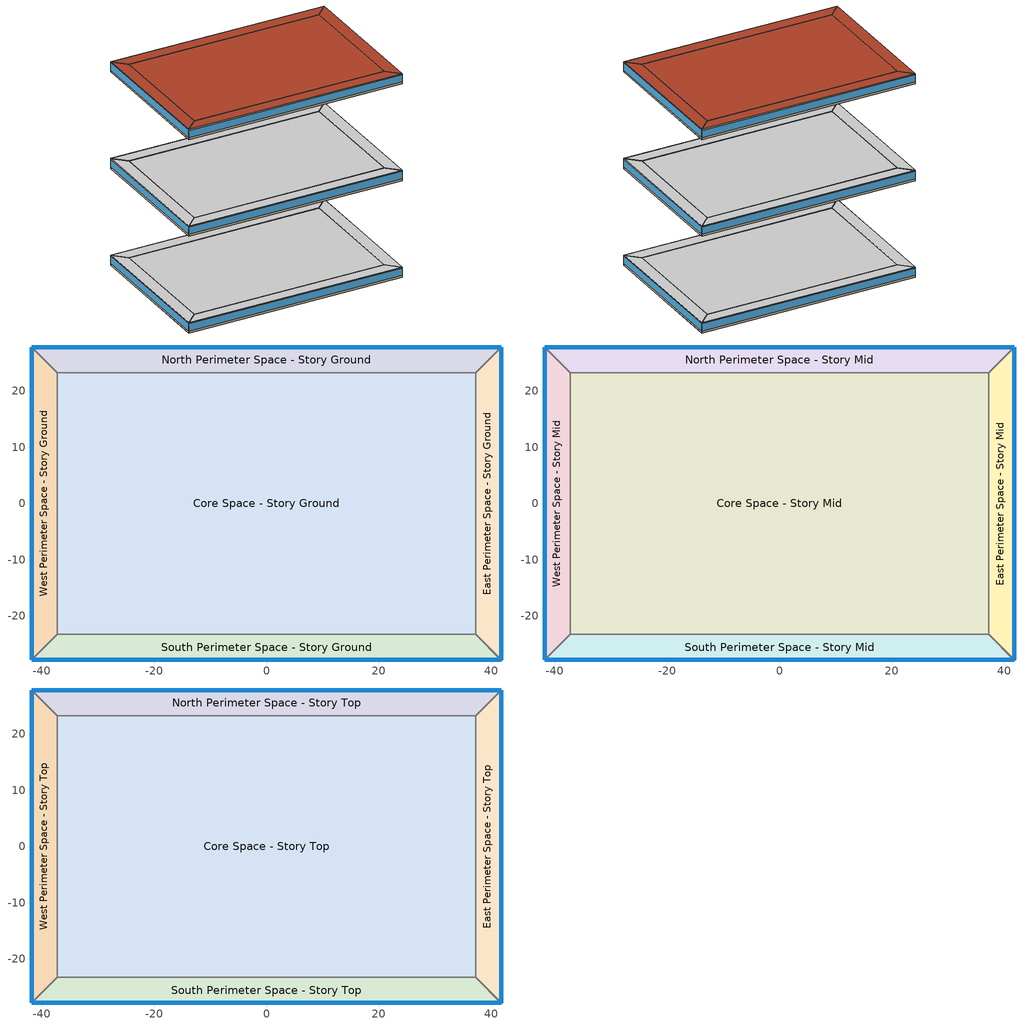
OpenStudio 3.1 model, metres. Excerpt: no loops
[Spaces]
West Perimeter Space - Story Ground
 floor ground: -41.74,-27.82 -41.74,27.82 -37.16,23.25 -37.16,-23.25 z0
 wall outside: -41.74,27.82 -41.74,-27.82 z0:3.96
 wall to North Perimeter Space - Story Ground: -37.16,23.25 -41.74,27.82 z0:3.96
 wall to Core Space - Story Ground: -37.16,-23.25 -37.16,23.25 z0:3.96
 wall to South Perimeter Space - Story Ground: -41.74,-27.82 -37.16,-23.25 z0:3.96
 window: -41.74,27.8 -41.74,-27.8 z0.76:3.54
 ceiling adiabatic (Typical Interior Ceiling): -37.16,-23.25 -37.16,23.25 -41.74,27.82 -41.74,-27.82 z3.96
North Perimeter Space - Story Ground
 floor ground: -41.74,27.82 41.74,27.82 37.16,23.25 -37.16,23.25 z0
 wall outside: 41.74,27.82 -41.74,27.82 z0:3.96
 wall to East Perimeter Space - Story Ground: 37.16,23.25 41.74,27.82 z0:3.96
 wall to Core Space - Story Ground: -37.16,23.25 37.16,23.25 z0:3.96
 window: 41.71,27.82 -41.71,27.82 z0.76:3.54
 ceiling adiabatic (Typical Interior Ceiling): -37.16,23.25 37.16,23.25 41.74,27.82 -41.74,27.82 z3.96
East Perimeter Space - Story Ground
 floor ground: 41.74,27.82 41.74,-27.82 37.16,-23.25 37.16,23.25 z0
 wall outside: 41.74,-27.82 41.74,27.82 z0:3.96
 wall to South Perimeter Space - Story Ground: 37.16,-23.25 41.74,-27.82 z0:3.96
 wall to Core Space - Story Ground: 37.16,23.25 37.16,-23.25 z0:3.96
 window: 41.74,-27.8 41.74,27.8 z0.76:3.54
 ceiling adiabatic (Typical Interior Ceiling): 37.16,23.25 37.16,-23.25 41.74,-27.82 41.74,27.82 z3.96
South Perimeter Space - Story Ground
 floor ground: 41.74,-27.82 -41.74,-27.82 -37.16,-23.25 37.16,-23.25 z0
 wall outside: -41.74,-27.82 41.74,-27.82 z0:3.96
 wall to Core Space - Story Ground: 37.16,-23.25 -37.16,-23.25 z0:3.96
 window: -41.71,-27.82 41.71,-27.82 z0.76:3.54
 ceiling adiabatic (Typical Interior Ceiling): 37.16,-23.25 -37.16,-23.25 -41.74,-27.82 41.74,-27.82 z3.96
Core Space - Story Ground
 floor ground: -37.16,-23.25 -37.16,23.25 37.16,23.25 37.16,-23.25 z0
 ceiling adiabatic (Typical Interior Ceiling): 37.16,-23.25 37.16,23.25 -37.16,23.25 -37.16,-23.25 z3.96
West Perimeter Space - Story Mid
 floor adiabatic (Typical Interior Floor): -41.74,-27.82 -41.74,27.82 -37.16,23.25 -37.16,-23.25 z37.64
 wall outside: -41.74,27.82 -41.74,-27.82 z37.64:41.61
 wall to North Perimeter Space - Story Mid: -37.16,23.25 -41.74,27.82 z37.64:41.61
 wall to Core Space - Story Mid: -37.16,-23.25 -37.16,23.25 z37.64:41.61
 wall to South Perimeter Space - Story Mid: -41.74,-27.82 -37.16,-23.25 z37.64:41.61
 window: -41.74,27.8 -41.74,-27.8 z38.4:41.18
 ceiling adiabatic (Typical Interior Ceiling): -37.16,-23.25 -37.16,23.25 -41.74,27.82 -41.74,-27.82 z41.61
North Perimeter Space - Story Mid
 floor adiabatic (Typical Interior Floor): -41.74,27.82 41.74,27.82 37.16,23.25 -37.16,23.25 z37.64
 wall outside: 41.74,27.82 -41.74,27.82 z37.64:41.61
 wall to East Perimeter Space - Story Mid: 37.16,23.25 41.74,27.82 z37.64:41.61
 wall to Core Space - Story Mid: -37.16,23.25 37.16,23.25 z37.64:41.61
 window: 41.71,27.82 -41.71,27.82 z38.4:41.18
 ceiling adiabatic (Typical Interior Ceiling): -37.16,23.25 37.16,23.25 41.74,27.82 -41.74,27.82 z41.61
East Perimeter Space - Story Mid
 floor adiabatic (Typical Interior Floor): 41.74,27.82 41.74,-27.82 37.16,-23.25 37.16,23.25 z37.64
 wall outside: 41.74,-27.82 41.74,27.82 z37.64:41.61
 wall to South Perimeter Space - Story Mid: 37.16,-23.25 41.74,-27.82 z37.64:41.61
 wall to Core Space - Story Mid: 37.16,23.25 37.16,-23.25 z37.64:41.61
 window: 41.74,-27.8 41.74,27.8 z38.4:41.18
 ceiling adiabatic (Typical Interior Ceiling): 37.16,23.25 37.16,-23.25 41.74,-27.82 41.74,27.82 z41.61
South Perimeter Space - Story Mid
 floor adiabatic (Typical Interior Floor): 41.74,-27.82 -41.74,-27.82 -37.16,-23.25 37.16,-23.25 z37.64
 wall outside: -41.74,-27.82 41.74,-27.82 z37.64:41.61
 wall to Core Space - Story Mid: 37.16,-23.25 -37.16,-23.25 z37.64:41.61
 window: -41.71,-27.82 41.71,-27.82 z38.4:41.18
 ceiling adiabatic (Typical Interior Ceiling): 37.16,-23.25 -37.16,-23.25 -41.74,-27.82 41.74,-27.82 z41.61
Core Space - Story Mid
 floor adiabatic (Typical Interior Floor): -37.16,-23.25 -37.16,23.25 37.16,23.25 37.16,-23.25 z37.64
 ceiling adiabatic (Typical Interior Ceiling): 37.16,-23.25 37.16,23.25 -37.16,23.25 -37.16,-23.25 z41.61
West Perimeter Space - Story Top
 floor adiabatic (Typical Interior Floor): -41.74,-27.82 -41.74,27.82 -37.16,23.25 -37.16,-23.25 z75.29
 wall outside: -41.74,27.82 -41.74,-27.82 z75.29:79.25
 wall to North Perimeter Space - Story Top: -37.16,23.25 -41.74,27.82 z75.29:79.25
 wall to Core Space - Story Top: -37.16,-23.25 -37.16,23.25 z75.29:79.25
 wall to South Perimeter Space - Story Top: -41.74,-27.82 -37.16,-23.25 z75.29:79.25
 window: -41.74,27.8 -41.74,-27.8 z76.05:78.82
 roof outside: -37.16,-23.25 -37.16,23.25 -41.74,27.82 -41.74,-27.82 z79.25
North Perimeter Space - Story Top
 floor adiabatic (Typical Interior Floor): -41.74,27.82 41.74,27.82 37.16,23.25 -37.16,23.25 z75.29
 wall outside: 41.74,27.82 -41.74,27.82 z75.29:79.25
 wall to East Perimeter Space - Story Top: 37.16,23.25 41.74,27.82 z75.29:79.25
 wall to Core Space - Story Top: -37.16,23.25 37.16,23.25 z75.29:79.25
 window: 41.71,27.82 -41.71,27.82 z76.05:78.82
 roof outside: -37.16,23.25 37.16,23.25 41.74,27.82 -41.74,27.82 z79.25
East Perimeter Space - Story Top
 floor adiabatic (Typical Interior Floor): 41.74,27.82 41.74,-27.82 37.16,-23.25 37.16,23.25 z75.29
 wall outside: 41.74,-27.82 41.74,27.82 z75.29:79.25
 wall to South Perimeter Space - Story Top: 37.16,-23.25 41.74,-27.82 z75.29:79.25
 wall to Core Space - Story Top: 37.16,23.25 37.16,-23.25 z75.29:79.25
 window: 41.74,-27.8 41.74,27.8 z76.05:78.82
 roof outside: 37.16,23.25 37.16,-23.25 41.74,-27.82 41.74,27.82 z79.25
South Perimeter Space - Story Top
 floor adiabatic (Typical Interior Floor): 41.74,-27.82 -41.74,-27.82 -37.16,-23.25 37.16,-23.25 z75.29
 wall outside: -41.74,-27.82 41.74,-27.82 z75.29:79.25
 wall to Core Space - Story Top: 37.16,-23.25 -37.16,-23.25 z75.29:79.25
 window: -41.71,-27.82 41.71,-27.82 z76.05:78.82
 roof outside: 37.16,-23.25 -37.16,-23.25 -41.74,-27.82 41.74,-27.82 z79.25
Core Space - Story Top
 floor adiabatic (Typical Interior Floor): -37.16,-23.25 -37.16,23.25 37.16,23.25 37.16,-23.25 z75.29
 roof outside: 37.16,-23.25 37.16,23.25 -37.16,23.25 -37.16,-23.25 z79.25
[Site]
Tucson International Ap_AZ_USA: Latitude {deg}=32.13; Longitude {deg}=-110.95; Time Zone {hr}=-7; Elevation {m}=777; Terrain=City
[ClimateZones]
Climate Zone Institution Name 1=ASHRAE; Climate Zone Document Name 1=ANSI/ASHRAE Standard 169; Climate Zone Document Year 1=2006; Climate Zone Value 1=2B
[Site:WaterMainsTemperature]
Calculation Method=Correlation; Annual Average Outdoor Air Temperature {C}=20.3917; Maximum Difference In Monthly Average Outdoor Air Temperatures {deltaC}=20.1
[SizingPeriod:DesignDay] Barometric Pressure {Pa}=92332; Sky Clearness=0; Rain Indicator=0; Snow Indicator=0; Day of Month=21; Daylight Saving Time Indicator=0; Humidity Indicating Type=Wetbulb; Dry-Bulb Temperature Range Modifier Type=DefaultMultipliers
Name | Maximum Dry-Bulb Temperature {C} | Daily Dry-Bulb Temperature Range {deltaC} | Humidity Indicating Conditions at Maximum Dry-Bulb | Wind Speed {m/s} | Wind Direction {deg} | Month | Day Type | Solar Model Indicator | ASHRAE Taub | ASHRAE Taud
Tucson International Ap Ann Clg .4% Condns DB=>MWB 1 | 41.1 | 13.8 | 19 | 5 | 300 | 7 | SummerDesignDay | ASHRAETau | 0.555 | 1.73
Tucson International Ap Ann Clg .4% Condns WB=>MDB 1 | 31.6 | 13.8 | 22.5 | 5 | 300 | 7 | SummerDesignDay | ASHRAETau | 0.555 | 1.73
Tucson International Ap Ann Htg 99.6% Condns DB 1 | -0.2 | 0 | -0.2 | 2.5 | 140 | 12 | WinterDesignDay | ASHRAEClearSky
[Building]
90.1-2010|MediumOffice: Space Type=Office WholeBuilding - Md Office - 90.1-2010; Default Construction Set=Res 90.1-2010 - Office - ASHRAE 169-2013-2B; Standards Building Type=Office
[Site:GroundTemperature:FCfactorMethod]
January Ground Temperature {C}=20.9; February Ground Temperature {C}=15.4; March Ground Temperature {C}=11.9; April Ground Temperature {C}=14.8; May Ground Temperature {C}=12.7; June Ground Temperature {C}=15.4; July Ground Temperature {C}=23.3; August Ground Temperature {C}=26.3; September Ground Temperature {C}=31.2; October Ground Temperature {C}=30.4; November Ground Temperature {C}=29.8; December Ground Temperature {C}=27.8
[DefaultConstructionSet]
Res 90.1-2010 - Office - ASHRAE 169-2013-2B: Default Exterior Surface Constructions=Default Surface Constructions 1; Default Interior Surface Constructions=Default Surface Constructions 2; Default Ground Contact Surface Constructions=Default Surface Constructions 3; Default Exterior SubSurface Constructions=Default Sub Surface Constructions 1; Default Interior SubSurface Constructions=Default Sub Surface Constructions 2; Interior Partition Construction=Typical Interior Partition
[DefaultSurfaceConstructions]
Name | Floor Construction | Wall Construction | Roof Ceiling Construction
Default Surface Constructions 1 | Typical Insulated Exterior Mass Floor R-9.35 | Typical Insulated Exterior Mass Wall R-6.62 | Typical IEAD Roof - Highly Reflective R-20.83
Default Surface Constructions 2 | Typical Interior Floor | Typical Interior Wall | Typical Interior Ceiling
Default Surface Constructions 3 | Typical Insulated Carpeted 6in Slab Floor | Typical Insulated Basement Mass Wall
[Construction]
Typical Insulated Exterior Mass Floor R-9.35: Typical Insulation R-6.78, 4 in. Normalweight Concrete Floor, Typical Carpet Pad
Typical Insulated Exterior Mass Wall R-6.62: 1IN Stucco, 8IN CONCRETE HW RefBldg, Typical Insulation R-4.23, 1/2IN Gypsum
Typical IEAD Roof - Highly Reflective R-20.83: Roof Membrane - Highly Reflective, Typical Insulation R-19.72, Metal Roof Surface
Typical Interior Floor: 100mm Normalweight concrete floor, CP02 CARPET PAD
Typical Interior Wall: G01 13mm gypsum board, G01 13mm gypsum board
Typical Interior Ceiling: CP02 CARPET PAD, 100mm Normalweight concrete floor
Typical Insulated Carpeted 6in Slab Floor: 6 in. Normalweight Concrete Floor, Typical Carpet Pad
Typical Insulated Basement Mass Wall: 8 in. Concrete Block Basement Wall
U 0.72 SHGC 0.25 Sgl Ref-B-M Tint 6mm: REF B TINT MID 6MM
Typical Insulated Metal Door R-1.43: F08 Metal surface, Typical Insulation R-0.58
U 0.88 SHGC 0.16 Sgl Ref-A-L Clr 6mm: REF A CLEAR LO 6MM
Typical Overhead Door R-0.86: Typical Insulation R-0.01
U 1.98 SHGC 0.36 Sgl Ref-B-H Clr 6mm: REF B CLEAR HI 6MM
Typical Interior Window: Clear 3mm
Typical Interior Door; Typical Interior Partition: G05 25mm wood
InteriorFurnishings 1: Std Wood 6inch 1
[Material:NoMass] Roughness=Smooth; Thermal Absorptance=0.9; Solar Absorptance=0.7
Name | Thermal Resistance {m2-K/W} | Visible Absorptance
Typical Insulation R-6.78 | 1.19347 | 0.7
Typical Carpet Pad; CP02 CARPET PAD | 0.21648 | 0.8
Typical Insulation R-4.23 | 0.745657 | 0.7
Typical Insulation R-19.72 | 3.4722 | 0.7
Typical Insulation R-0.58 | 0.101875 | 0.7
Typical Insulation R-0.01 | 0.001 | 0.7
[Material]
Name | Roughness | Thickness {m} | Conductivity {W/m-K} | Density {kg/m3} | Specific Heat {J/kg-K} | Thermal Absorptance | Solar Absorptance | Visible Absorptance
4 in. Normalweight Concrete Floor | MediumRough | 0.1016 | 2.31 | 2322 | 832 | 0.9 | 0.7 | 0.7
1IN Stucco | Smooth | 0.0253 | 0.6918 | 1858 | 837 | 0.9 | 0.7 | 0.92
8IN CONCRETE HW RefBldg | Rough | 0.2032 | 1.311 | 2240 | 836.8 | 0.9 | 0.7 | 0.7
1/2IN Gypsum | Smooth | 0.0127 | 0.16 | 784.9 | 830 | 0.9 | 0.4 | 0.4
Roof Membrane - Highly Reflective | VeryRough | 0.0095 | 0.16 | 1121.29 | 1460 | 0.75 | 0.45 | 0.7
Metal Roof Surface; F08 Metal surface | Smooth | 0.0008 | 45.28 | 7824 | 500 | 0.9 | 0.7 | 0.7
100mm Normalweight concrete floor | MediumRough | 0.1016 | 2.31045 | 2322 | 832.557 | 0.9 | 0.7 | 0.7
G01 13mm gypsum board | Smooth | 0.0127 | 0.160031 | 800.001 | 1090.73 | 0.9 | 0.7 | 0.5
6 in. Normalweight Concrete Floor | MediumRough | 0.1524 | 2.31 | 2322 | 832 | 0.9 | 0.7 | 0.7
8 in. Concrete Block Basement Wall | MediumRough | 0.2032 | 1.326 | 1842 | 912 | 0.9 | 0.7 | 0.7
G05 25mm wood | MediumSmooth | 0.0254 | 0.15 | 608 | 1630 | 0.9 | 0.5 | 0.5
Std Wood 6inch 1 | MediumSmooth | 0.15 | 0.12 | 540 | 1210 | 0.9 | 0.7 | 0.7
[DefaultSubSurfaceConstructions]
Name | Fixed Window Construction | Operable Window Construction | Door Construction | Glass Door Construction | Overhead Door Construction | Skylight Construction | Tubular Daylight Dome Construction | Tubular Daylight Diffuser Construction
Default Sub Surface Constructions 1 | U 0.72 SHGC 0.25 Sgl Ref-B-M Tint 6mm | U 0.72 SHGC 0.25 Sgl Ref-B-M Tint 6mm | Typical Insulated Metal Door R-1.43 | U 0.88 SHGC 0.16 Sgl Ref-A-L Clr 6mm | Typical Overhead Door R-0.86 | U 1.98 SHGC 0.36 Sgl Ref-B-H Clr 6mm | Typical Interior Window | Typical Interior Window
Default Sub Surface Constructions 2 | Typical Interior Window | Typical Interior Window | Typical Interior Door
[WindowMaterial:Glazing] Optical Data Type=SpectralAverage; Infrared Transmittance at Normal Incidence=0; Front Side Infrared Hemispherical Emissivity=0.84; Conductivity {W/m-K}=0.9; Dirt Correction Factor for Solar and Visible Transmittance=1; Solar Diffusing=No
Name | Thickness {m} | Solar Transmittance at Normal Incidence | Front Side Solar Reflectance at Normal Incidence | Back Side Solar Reflectance at Normal Incidence | Visible Transmittance at Normal Incidence | Front Side Visible Reflectance at Normal Incidence | Back Side Visible Reflectance at Normal Incidence | Back Side Infrared Hemispherical Emissivity
REF B TINT MID 6MM | 0.006 | 0.1 | 0.11 | 0.41 | 0.13 | 0.1 | 0.32 | 0.45
REF A CLEAR LO 6MM | 0.006 | 0.066 | 0.341 | 0.493 | 0.08 | 0.41 | 0.37 | 0.4
REF B CLEAR HI 6MM | 0.006 | 0.24 | 0.16 | 0.32 | 0.3 | 0.16 | 0.29 | 0.6
Clear 3mm | 0.003 | 0.837 | 0.075 | 0.075 | 0.898 | 0.081 | 0.081 | 0.84
[SpaceType]
Office WholeBuilding - Md Office - 90.1-2010: Default Schedule Set=Office WholeBuilding - Md Office Schedule Set; Design Specification Outdoor Air Object=Office WholeBuilding - Md Office Ventilation; Standards Building Type=Office; Standards Space Type=WholeBuilding - Md Office
[BuildingStory] Nominal Floor to Floor Height {m}=3.9624
Name | Nominal Z Coordinate {m}
Story Ground | 0
Story Mid | 37.6428
Story Top | 75.2856
[Space]
Name | Building Story | Thermal Zone
West Perimeter Space - Story Ground | Story Ground | Zone West Perimeter Space - Story Ground
North Perimeter Space - Story Ground | Story Ground | Zone North Perimeter Space - Story Ground
East Perimeter Space - Story Ground | Story Ground | Zone East Perimeter Space - Story Ground
South Perimeter Space - Story Ground | Story Ground | Zone South Perimeter Space - Story Ground
Core Space - Story Ground | Story Ground | Zone Core Space - Story Ground
West Perimeter Space - Story Mid | Story Mid | Zone West Perimeter Space - Story Mid
North Perimeter Space - Story Mid | Story Mid | Zone North Perimeter Space - Story Mid
East Perimeter Space - Story Mid | Story Mid | Zone East Perimeter Space - Story Mid
South Perimeter Space - Story Mid | Story Mid | Zone South Perimeter Space - Story Mid
Core Space - Story Mid | Story Mid | Zone Core Space - Story Mid
West Perimeter Space - Story Top | Story Top | Zone West Perimeter Space - Story Top
North Perimeter Space - Story Top | Story Top | Zone North Perimeter Space - Story Top
East Perimeter Space - Story Top | Story Top | Zone East Perimeter Space - Story Top
South Perimeter Space - Story Top | Story Top | Zone South Perimeter Space - Story Top
Core Space - Story Top | Story Top | Zone Core Space - Story Top
[ThermalZone] Use Ideal Air Loads=No
Name | Multiplier | Primary Daylighting Control | Fraction of Zone Controlled by Primary Daylighting Control | Thermostat
Zone West Perimeter Space - Story Ground | 1 | West Perimeter Space - Story Ground Daylt Sensor 1 | 0.537 | Office WholeBuilding - Md Office - 90.1-2010 Thermostat 12
Zone North Perimeter Space - Story Ground | 1 | North Perimeter Space - Story Ground Daylt Sensor 1 | 0.533 | Office WholeBuilding - Md Office - 90.1-2010 Thermostat 6
Zone East Perimeter Space - Story Ground | 1 | East Perimeter Space - Story Ground Daylt Sensor 1 | 0.537 | Office WholeBuilding - Md Office - 90.1-2010 Thermostat 3
Zone South Perimeter Space - Story Ground | 1 | South Perimeter Space - Story Ground Daylt Sensor 1 | 0.533 | Office WholeBuilding - Md Office - 90.1-2010 Thermostat 9
Zone Core Space - Story Ground | 1 |  |  | Office WholeBuilding - Md Office - 90.1-2010 Thermostat
Zone West Perimeter Space - Story Mid | 18 | West Perimeter Space - Story Mid Daylt Sensor 1 | 0.537 | Office WholeBuilding - Md Office - 90.1-2010 Thermostat 13
Zone North Perimeter Space - Story Mid | 18 | North Perimeter Space - Story Mid Daylt Sensor 1 | 0.533 | Office WholeBuilding - Md Office - 90.1-2010 Thermostat 7
Zone East Perimeter Space - Story Mid | 18 | East Perimeter Space - Story Mid Daylt Sensor 1 | 0.537 | Office WholeBuilding - Md Office - 90.1-2010 Thermostat 4
Zone South Perimeter Space - Story Mid | 18 | South Perimeter Space - Story Mid Daylt Sensor 1 | 0.533 | Office WholeBuilding - Md Office - 90.1-2010 Thermostat 10
Zone Core Space - Story Mid | 18 |  |  | Office WholeBuilding - Md Office - 90.1-2010 Thermostat 1
Zone West Perimeter Space - Story Top | 1 | West Perimeter Space - Story Top Daylt Sensor 1 | 0.537 | Office WholeBuilding - Md Office - 90.1-2010 Thermostat 14
Zone North Perimeter Space - Story Top | 1 | North Perimeter Space - Story Top Daylt Sensor 1 | 0.533 | Office WholeBuilding - Md Office - 90.1-2010 Thermostat 8
Zone East Perimeter Space - Story Top | 1 | East Perimeter Space - Story Top Daylt Sensor 1 | 0.537 | Office WholeBuilding - Md Office - 90.1-2010 Thermostat 5
Zone South Perimeter Space - Story Top | 1 | South Perimeter Space - Story Top Daylt Sensor 1 | 0.533 | Office WholeBuilding - Md Office - 90.1-2010 Thermostat 11
Zone Core Space - Story Top | 1 |  |  | Office WholeBuilding - Md Office - 90.1-2010 Thermostat 2
[People:Definition]
Office WholeBuilding - Md Office People Definition: Number of People Calculation Method=People/Area; People per Space Floor Area {person/m2}=0.0538196; Fraction Radiant=0.3
[People]
Office WholeBuilding - Md Office People: People Definition=Office WholeBuilding - Md Office People Definition; Space or SpaceType=Office WholeBuilding - Md Office - 90.1-2010; Work Efficiency Schedule=Work Efficiency Schedule; Clothing Insulation Schedule=Clothing Schedule; Air Velocity Schedule=Air Velocity Schedule; Multiplier=1
[Lights:Definition]
Office WholeBuilding - Md Office Lights Definition: Design Level Calculation Method=Watts/Area; Watts per Space Floor Area {W/m2}=9.68752; Fraction Radiant=0.7; Fraction Visible=0.2; Return Air Fraction=0
[Lights]
Office WholeBuilding - Md Office Lights: Lights Definition=Office WholeBuilding - Md Office Lights Definition; Space or SpaceType=Office WholeBuilding - Md Office - 90.1-2010; Fraction Replaceable=1
[ElectricEquipment:Definition]
Name | Design Level Calculation Method | Watts per Space Floor Area {W/m2} | Fraction Latent | Fraction Radiant | Fraction Lost | Design Level {W}
Office WholeBuilding - Md Office Elec Equip Definition | Watts/Area | 8.07293 | 0 | 0.5 | 0
Elevator Lift Motor | EquipmentLevel |  | 0 | 0 | 1 | 20370
Elevator Fan | EquipmentLevel |  |  | 0.5 |  | 74.7252
Elevator Lights | EquipmentLevel |  |  | 0.5 |  | 32.3486
[ElectricEquipment]
Name | Electric Equipment Definition | Space or SpaceType | Schedule | Multiplier
Office WholeBuilding - Md Office Elec Equip | Office WholeBuilding - Md Office Elec Equip Definition | Office WholeBuilding - Md Office - 90.1-2010
25 Elevator Lift Motors | Elevator Lift Motor | Core Space - Story Ground | Elevator Schedule 1 | 25
25 Elevator Fans | Elevator Fan | Core Space - Story Ground | Elevator Schedule 3 | 25
25 Elevator Lights | Elevator Lights | Core Space - Story Ground | Elevator Schedule 2 | 25
[DesignSpecification:OutdoorAir]
Office WholeBuilding - Md Office Ventilation: Outdoor Air Method=Sum; Outdoor Air Flow per Floor Area {m3/s-m2}=0.0004318
[DefaultScheduleSet]
Office WholeBuilding - Md Office Schedule Set: Number of People Schedule=OfficeMedium BLDG_OCC_SCH; People Activity Level Schedule=OfficeMedium ACTIVITY_SCH; Lighting Schedule=OfficeMedium BLDG_LIGHT_SCH_2010; Electric Equipment Schedule=OfficeMedium BLDG_EQUIP_SCH_2010; Infiltration Schedule=OfficeMedium INFIL_SCH_PNNL
[SpaceInfiltration:DesignFlowRate] Schedule=Always On Discrete; Design Flow Rate Calculation Method=Flow/ExteriorArea; Constant Term Coefficient=0; Temperature Term Coefficient=0; Velocity Term Coefficient=0.224; Velocity Squared Term Coefficient=0
Name | Space or SpaceType | Flow per Exterior Surface Area {m3/s-m2}
East Perimeter Space - Story Ground Infiltration | East Perimeter Space - Story Ground | 0.000569573
East Perimeter Space - Story Mid Infiltration | East Perimeter Space - Story Mid | 0.000569573
East Perimeter Space - Story Top Infiltration | East Perimeter Space - Story Top | 0.00027662
North Perimeter Space - Story Ground Infiltration | North Perimeter Space - Story Ground | 0.000569573
North Perimeter Space - Story Mid Infiltration | North Perimeter Space - Story Mid | 0.000569573
North Perimeter Space - Story Top Infiltration | North Perimeter Space - Story Top | 0.000272439
South Perimeter Space - Story Ground Infiltration | South Perimeter Space - Story Ground | 0.000569573
South Perimeter Space - Story Mid Infiltration | South Perimeter Space - Story Mid | 0.000569573
South Perimeter Space - Story Top Infiltration | South Perimeter Space - Story Top | 0.000272439
West Perimeter Space - Story Ground Infiltration | West Perimeter Space - Story Ground | 0.000569573
West Perimeter Space - Story Mid Infiltration | West Perimeter Space - Story Mid | 0.000569573
West Perimeter Space - Story Top Infiltration | West Perimeter Space - Story Top | 0.00027662
[Daylighting:Control] Position Z-Coordinate {m}=0.762; Illuminance Setpoint {lux}=500; Lighting Control Type=Stepped; Minimum Input Power Fraction for Continuous Dimming Control=0.3; Minimum Light Output Fraction for Continuous Dimming Control=0.2; Number of Stepped Control Steps=3; Probability Lighting will be Reset When Needed in Manual Stepped Control=1; Maximum Allowable Discomfort Glare Index=22
Name | Space | Position X-Coordinate {m} | Position Y-Coordinate {m}
East Perimeter Space - Story Ground Daylt Sensor 1 | East Perimeter Space - Story Ground | -2.33522 | -27.8243
East Perimeter Space - Story Mid Daylt Sensor 1 | East Perimeter Space - Story Mid | -2.33522 | -27.8243
East Perimeter Space - Story Top Daylt Sensor 1 | East Perimeter Space - Story Top | -2.33522 | -27.8243
North Perimeter Space - Story Ground Daylt Sensor 1 | North Perimeter Space - Story Ground | 41.7365 | -2.33466
North Perimeter Space - Story Mid Daylt Sensor 1 | North Perimeter Space - Story Mid | 41.7365 | -2.33466
North Perimeter Space - Story Top Daylt Sensor 1 | North Perimeter Space - Story Top | 41.7365 | -2.33466
South Perimeter Space - Story Ground Daylt Sensor 1 | South Perimeter Space - Story Ground | -41.7365 | 2.33466
South Perimeter Space - Story Mid Daylt Sensor 1 | South Perimeter Space - Story Mid | -41.7365 | 2.33466
South Perimeter Space - Story Top Daylt Sensor 1 | South Perimeter Space - Story Top | -41.7365 | 2.33466
West Perimeter Space - Story Ground Daylt Sensor 1 | West Perimeter Space - Story Ground | 2.33522 | 27.8243
West Perimeter Space - Story Mid Daylt Sensor 1 | West Perimeter Space - Story Mid | 2.33522 | 27.8243
West Perimeter Space - Story Top Daylt Sensor 1 | West Perimeter Space - Story Top | 2.33522 | 27.8243
[ThermostatSetpoint:DualSetpoint] Heating Setpoint Temperature Schedule=OfficeMedium HTGSETP_SCH_PACU_VAV_bot; Cooling Setpoint Temperature Schedule=OfficeMedium CLGSETP_SCH_NO_SETBACK
Office WholeBuilding - Md Office - 90.1-2010 Thermostat; Office WholeBuilding - Md Office - 90.1-2010 Thermostat 1; Office WholeBuilding - Md Office - 90.1-2010 Thermostat 2; Office WholeBuilding - Md Office - 90.1-2010 Thermostat 3; Office WholeBuilding - Md Office - 90.1-2010 Thermostat 4; Office WholeBuilding - Md Office - 90.1-2010 Thermostat 5; Office WholeBuilding - Md Office - 90.1-2010 Thermostat 6; Office WholeBuilding - Md Office - 90.1-2010 Thermostat 7; Office WholeBuilding - Md Office - 90.1-2010 Thermostat 8; Office WholeBuilding - Md Office - 90.1-2010 Thermostat 9; Office WholeBuilding - Md Office - 90.1-2010 Thermostat 10; Office WholeBuilding - Md Office - 90.1-2010 Thermostat 11; Office WholeBuilding - Md Office - 90.1-2010 Thermostat 12; Office WholeBuilding - Md Office - 90.1-2010 Thermostat 13; Office WholeBuilding - Md Office - 90.1-2010 Thermostat 14
[AvailabilityManager:NightCycle] Applicability Schedule=Always On Discrete; Control Type=CycleOnAny; Thermostat Tolerance {deltaC}=1; Cycling Run Time {s}=1800
Availability Manager Night Cycle 1; Availability Manager Night Cycle 2; Availability Manager Night Cycle 3; Availability Manager Night Cycle 4; Availability Manager Night Cycle 5; Availability Manager Night Cycle 6; Availability Manager Night Cycle 7
[HeatExchanger:AirToAir:SensibleAndLatent]
5 Zone VAV ERV: Availability Schedule=Always On Discrete; Nominal Supply Air Flow Rate {m3/s}=autosize; Sensible Effectiveness at 100% Heating Air Flow=0.5; Latent Effectiveness at 100% Heating Air Flow=0.5; Sensible Effectiveness at 75% Heating Air Flow=0.5; Latent Effectiveness at 75% Heating Air Flow=0.5; Sensible Effectiveness at 100% Cooling Air Flow=0.5; Latent Effectiveness at 100% Cooling Air Flow=0.5; Sensible Effectiveness at 75% Cooling Air Flow=0.5; Latent Effectiveness at 75% Cooling Air Flow=0.5; Nominal Electric Power {W}=466333; Supply Air Outlet Temperature Control=No; Heat Exchanger Type=Rotary; Frost Control Type=ExhaustOnly; Threshold Temperature {C}=-23.3; Initial Defrost Time Fraction=0.167; Rate of Defrost Time Fraction Increase {1/K}=1.44; Economizer Lockout=Yes
[SetpointManager:OutdoorAirPretreat]
Setpoint Manager Outdoor Air Pretreat 1: Minimum Setpoint Temperature {C}=-99; Maximum Setpoint Temperature {C}=99; Minimum Setpoint Humidity Ratio {kgWater/kgDryAir}=1e-05; Maximum Setpoint Humidity Ratio {kgWater/kgDryAir}=1
[EnergyManagementSystem:Sensor] Output Variable or Output Meter Index Key=Environment; Output Variable or Output Meter=Site Outdoor Air Drybulb Temperature
OAT; OAT_1
[EnergyManagementSystem:Actuator] Actuated Component Type=Schedule:Year; Actuated Component Control Type=Schedule Value
Name | Actuated Component
SYS5ZoneVAVHtgSch0; SYS5ZoneVAV1HtgSch0 | OfficeMedium HTGSETP_SCH_PACU_VAV_bot
SYS5ZoneVAVClgSch0; SYS5ZoneVAV1ClgSch0 | OfficeMedium CLGSETP_SCH_NO_SETBACK
[EnergyManagementSystem:Program]
SYS5ZoneVAVOptimumStartProg0: IF DaylightSavings==0 && DayOfWeek>1 && Hour==5 && OAT<23.9 && OAT>1.7; SET SYS5ZoneVAVClgSch0 = 29.4; SET SYS5ZoneVAVHtgSch0 = 15.6; ELSEIF DaylightSavings==0 && DayOfWeek==1 && Hour==7 && OAT<23.9 && OAT>1.7; SET SYS5ZoneVAVClgSch0 = 29.4; SET SYS5ZoneVAVHtgSch0 = 15.6; ELSEIF DaylightSavings==1 && DayOfWeek>1 && Hour==4 && OAT<23.9 && OAT>1.7; SET SYS5ZoneVAVClgSch0 = 29.4; SET SYS5ZoneVAVHtgSch0 = 15.6; ELSEIF DaylightSavings==1 && DayOfWeek==1 && Hour==6 && OAT<23.9 && OAT>1.7; SET SYS5ZoneVAVClgSch0 = 29.4; SET SYS5ZoneVAVHtgSch0 = 15.6; ELSE; SET SYS5ZoneVAVClgSch0 = NULL; SET SYS5ZoneVAVHtgSch0 = NULL; ENDIF
SYS5ZoneVAV1OptimumStartProg0: IF DaylightSavings==0 && DayOfWeek>1 && Hour==5 && OAT_1<23.9 && OAT_1>1.7; SET SYS5ZoneVAV1ClgSch0 = 29.4; SET SYS5ZoneVAV1HtgSch0 = 15.6; ELSEIF DaylightSavings==0 && DayOfWeek==1 && Hour==7 && OAT_1<23.9 && OAT_1>1.7; SET SYS5ZoneVAV1ClgSch0 = 29.4; SET SYS5ZoneVAV1HtgSch0 = 15.6; ELSEIF DaylightSavings==1 && DayOfWeek>1 && Hour==4 && OAT_1<23.9 && OAT_1>1.7; SET SYS5ZoneVAV1ClgSch0 = 29.4; SET SYS5ZoneVAV1HtgSch0 = 15.6; ELSEIF DaylightSavings==1 && DayOfWeek==1 && Hour==6 && OAT_1<23.9 && OAT_1>1.7; SET SYS5ZoneVAV1ClgSch0 = 29.4; SET SYS5ZoneVAV1HtgSch0 = 15.6; ELSE; SET SYS5ZoneVAV1ClgSch0 = NULL; SET SYS5ZoneVAV1HtgSch0 = NULL; ENDIF
[EnergyManagementSystem:ProgramCallingManager]
SYS5ZoneVAVOptimumStartCallingManager0: BeginTimestepBeforePredictor; SYS5ZoneVAVOptimumStartProg0
SYS5ZoneVAV1OptimumStartCallingManager0: BeginTimestepBeforePredictor; SYS5ZoneVAV1OptimumStartProg0
[InternalMass:Definition]
Internal Mass Definition 2: Construction=InteriorFurnishings 1; Design Level Calculation Method=SurfaceArea/Area; Surface Area per Space Floor Area=2
[InternalMass] Internal Mass Definition=Internal Mass Definition 2; Multiplier=1
Name | Space or SpaceType
East Perimeter Space - Story Top Mass | East Perimeter Space - Story Top
South Perimeter Space - Story Mid Mass | South Perimeter Space - Story Mid
West Perimeter Space - Story Ground Mass | West Perimeter Space - Story Ground
North Perimeter Space - Story Ground Mass | North Perimeter Space - Story Ground
East Perimeter Space - Story Ground Mass | East Perimeter Space - Story Ground
South Perimeter Space - Story Top Mass | South Perimeter Space - Story Top
Core Space - Story Ground Mass | Core Space - Story Ground
South Perimeter Space - Story Ground Mass | South Perimeter Space - Story Ground
West Perimeter Space - Story Top Mass | West Perimeter Space - Story Top
West Perimeter Space - Story Mid Mass | West Perimeter Space - Story Mid
North Perimeter Space - Story Mid Mass | North Perimeter Space - Story Mid
East Perimeter Space - Story Mid Mass | East Perimeter Space - Story Mid
Core Space - Story Mid Mass | Core Space - Story Mid
North Perimeter Space - Story Top Mass | North Perimeter Space - Story Top
Core Space - Story Top Mass | Core Space - Story Top
[Schedule:Ruleset]
Name | Default Day Schedule | Summer Design Day Schedule | Winter Design Day Schedule
Clothing Schedule | Clothing Schedule Default Winter Clothes
Air Velocity Schedule | Air Velocity Schedule Default
Work Efficiency Schedule | Work Efficiency Schedule Default
OfficeMedium BLDG_OCC_SCH | OfficeMedium BLDG_OCC_SCH Default | OfficeMedium BLDG_OCC_SCH Summer Design Day | OfficeMedium BLDG_OCC_SCH Winter Design Day
OfficeMedium ACTIVITY_SCH | OfficeMedium ACTIVITY_SCH Default | OfficeMedium ACTIVITY_SCH Summer Design Day | OfficeMedium ACTIVITY_SCH Winter Design Day
OfficeMedium BLDG_LIGHT_SCH_2010 | Schedule Day 5 | OfficeMedium BLDG_LIGHT_SCH_2010 Summer Design Day | OfficeMedium BLDG_LIGHT_SCH_2010 Winter Design Day
OfficeMedium BLDG_EQUIP_SCH_2010 | Schedule Day 8 | OfficeMedium BLDG_EQUIP_SCH_2010 Summer Design Day | OfficeMedium BLDG_EQUIP_SCH_2010 Winter Design Day
OfficeMedium INFIL_SCH_PNNL | OfficeMedium INFIL_SCH_PNNL Default | OfficeMedium INFIL_SCH_PNNL Summer Design Day | OfficeMedium INFIL_SCH_PNNL Winter Design Day
Elevator Schedule 1 | 15 space(s) Occ Sch Default 1 | 15 space(s) Occ Sch Summer Design Day 1 | 15 space(s) Occ Sch Winter Design Day 1
Elevator Schedule 2 | 15 space(s) Occ Sch Default 2 | 15 space(s) Occ Sch Summer Design Day 2 | 15 space(s) Occ Sch Winter Design Day 2
Elevator Schedule 3 | 15 space(s) Occ Sch Default 3 | 15 space(s) Occ Sch Summer Design Day 3 | 15 space(s) Occ Sch Winter Design Day 3
OfficeMedium HTGSETP_SCH_PACU_VAV_bot | OfficeMedium HTGSETP_SCH_PACU_VAV_bot Default | OfficeMedium HTGSETP_SCH_PACU_VAV_bot Summer Design Day | OfficeMedium HTGSETP_SCH_PACU_VAV_bot Winter Design Day
OfficeMedium CLGSETP_SCH_NO_SETBACK | OfficeMedium CLGSETP_SCH_NO_SETBACK Default | OfficeMedium CLGSETP_SCH_NO_SETBACK Summer Design Day | OfficeMedium CLGSETP_SCH_NO_SETBACK Winter Design Day
[Schedule:Day]
Clothing Schedule Default Winter Clothes; OfficeMedium BLDG_LIGHT_SCH_2010 Summer Design Day; OfficeMedium BLDG_EQUIP_SCH_2010 Summer Design Day; OfficeMedium INFIL_SCH_PNNL Default; 15 space(s) Occ Sch Summer Design Day 1; 15 space(s) Occ Sch Winter Design Day 1; 15 space(s) Occ Sch Summer Design Day 2; 15 space(s) Occ Sch Winter Design Day 2; 15 space(s) Occ Sch Summer Design Day 3; 15 space(s) Occ Sch Winter Design Day 3: 24, 0, 1
Clothing Schedule Summer Clothes: 24, 0, 0.5
Air Velocity Schedule Default: 24, 0, 0.2
Work Efficiency Schedule Default; OfficeMedium BLDG_OCC_SCH Winter Design Day; Schedule Day 5; OfficeMedium BLDG_LIGHT_SCH_2010 Winter Design Day; Schedule Day 8; OfficeMedium BLDG_EQUIP_SCH_2010 Winter Design Day: 24, 0, 0
OfficeMedium BLDG_OCC_SCH Default: 6, 0, 0, 18, 0, 0.05, 24, 0, 0
OfficeMedium BLDG_OCC_SCH Sat Day: 6, 0, 0, 8, 0, 0.1, 12, 0, 0.3, 17, 0, 0.1, 19, 0, 0.05, 24, 0, 0
OfficeMedium BLDG_OCC_SCH Summer Design Day: 6, 0, 0, 22, 0, 1, 24, 0, 0.05
OfficeMedium BLDG_OCC_SCH Wkdy Day: 6, 0, 0, 7, 0, 0.1, 8, 0, 0.2, 12, 0, 0.95, 13, 0, 0.5, 17, 0, 0.95, 18, 0, 0.3, 22, 0, 0.1, 24, 0, 0.05
OfficeMedium ACTIVITY_SCH Default; OfficeMedium ACTIVITY_SCH Winter Design Day; OfficeMedium ACTIVITY_SCH Summer Design Day: 24, 0, 120
OfficeMedium BLDG_LIGHT_SCH_2010 Sat Day: 6, 0, 0.05, 8, 0, 0.0904, 12, 0, 0.2712, 17, 0, 0.1356, 19, 0, 0.0452, 24, 0, 0.05
OfficeMedium BLDG_LIGHT_SCH_2010 Sun Day: 6, 0, 0.05, 18, 0, 0.0452, 24, 0, 0.05
OfficeMedium BLDG_LIGHT_SCH_2010 Wkdy Day: 5, 0, 0.05, 6, 0, 0.1, 7, 0, 0.0904, 8, 0, 0.2712, 17, 0, 0.8136, 18, 0, 0.452, 20, 0, 0.2712, 22, 0, 0.1808, 23, 0, 0.0904, 24, 0, 0.0452
OfficeMedium BLDG_EQUIP_SCH_2010 Sat Day: 6, 0, 0.238136, 8, 0, 0.384143, 12, 0, 0.480179, 17, 0, 0.336125, 19, 0, 0.288107, 24, 0, 0.238136
OfficeMedium BLDG_EQUIP_SCH_2010 Sun Day: 6, 0, 0.238136, 18, 0, 0.288107, 24, 0, 0.238136
OfficeMedium BLDG_EQUIP_SCH_2010 Wkdy Day: 6, 0, 0.317515, 8, 0, 0.384143, 12, 0, 0.864322, 13, 0, 0.768286, 17, 0, 0.864322, 18, 0, 0.480179, 24, 0, 0.384143
OfficeMedium INFIL_SCH_PNNL Summer Design Day; OfficeMedium INFIL_SCH_PNNL SmrDsn|Wkdy Day: 6, 0, 1, 22, 0, 0.25, 24, 0, 1
OfficeMedium INFIL_SCH_PNNL Winter Design Day; OfficeMedium INFIL_SCH_PNNL WntrDsn|Sat Day: 6, 0, 1, 18, 0, 0.25, 24, 0, 1
15 space(s) Occ Sch Default 1: 5, 0, 0, 7, 0, 0.00952, 8, 0, 0.0714, 11, 0, 0, 13, 0, 0.04284, 16, 0, 0, 17, 0, 0.06188, 18, 0, 0.01904, 21, 0, 0, 22, 0, 0.00476, 24, 0, 0
15 space(s) Occ Sch Sunday 1: 5, 0, 0, 6, 0, 0.00476, 17, 0, 0, 18, 0, 0.00476, 24, 0, 0
15 space(s) Occ Sch Saturday 1: 5, 0, 0, 6, 0, 0.00952, 7, 0, 0, 8, 0, 0.01904, 11, 0, 0, 12, 0, 0.01904, 16, 0, 0, 17, 0, 0.00476, 18, 0, 0, 19, 0, 0.00476, 24, 0, 0
15 space(s) Occ Sch Default 2; 15 space(s) Occ Sch Default 3: 5, 0, 0, 7, 0, 1, 8, 0, 1, 11, 0, 0, 13, 0, 1, 16, 0, 0, 17, 0, 1, 18, 0, 1, 21, 0, 0, 22, 0, 1, 24, 0, 0
15 space(s) Occ Sch Sunday 2; 15 space(s) Occ Sch Sunday 3: 5, 0, 0, 6, 0, 1, 17, 0, 0, 18, 0, 1, 24, 0, 0
15 space(s) Occ Sch Saturday 2; 15 space(s) Occ Sch Saturday 3: 5, 0, 0, 6, 0, 1, 7, 0, 0, 8, 0, 1, 11, 0, 0, 12, 0, 1, 16, 0, 0, 17, 0, 1, 18, 0, 0, 19, 0, 1, 24, 0, 0
OfficeMedium HTGSETP_SCH_PACU_VAV_bot Default; OfficeMedium HTGSETP_SCH_PACU_VAV_bot Summer Design Day: 24, 0, 15.6
OfficeMedium HTGSETP_SCH_PACU_VAV_bot Sat Day: 5, 0, 15.6, 17, 0, 21, 24, 0, 15.6
OfficeMedium HTGSETP_SCH_PACU_VAV_bot Wkdy Day: 5, 0, 15.6, 22, 0, 21, 24, 0, 15.6
OfficeMedium HTGSETP_SCH_PACU_VAV_bot Winter Design Day: 5, 0, 15.6, 6, 0, 17.6, 7, 0, 19.6, 22, 0, 21, 24, 0, 15.6
OfficeMedium CLGSETP_SCH_NO_SETBACK Default; OfficeMedium CLGSETP_SCH_NO_SETBACK Winter Design Day; OfficeMedium CLGSETP_SCH_NO_SETBACK Default|WntrDsn|Sat|Wkdy Day: 24, 0, 24
OfficeMedium CLGSETP_SCH_NO_SETBACK Summer Design Day: 5, 0, 26.7, 6, 0, 25.7, 7, 0, 25, 22, 0, 24, 24, 0, 26.7
[Schedule:Rule] Date Specification Type=DateRange; Start Day=1
Name | Schedule Ruleset | Rule Order | Day Schedule | Start Month | End Month | End Day | Apply Saturday | Apply Monday | Apply Tuesday | Apply Wednesday | Apply Thursday | Apply Friday | Apply Sunday
Schedule Rule 1 | Clothing Schedule | 0 | Clothing Schedule Summer Clothes | 5 | 9 | 30
Schedule Rule 2 | OfficeMedium BLDG_OCC_SCH | 1 | OfficeMedium BLDG_OCC_SCH Sat Day | 1 | 12 | 31 | Yes
Schedule Rule 3 | OfficeMedium BLDG_OCC_SCH | 0 | OfficeMedium BLDG_OCC_SCH Wkdy Day | 1 | 12 | 31 |  | Yes | Yes | Yes | Yes | Yes
Schedule Rule 4 | OfficeMedium BLDG_LIGHT_SCH_2010 | 2 | OfficeMedium BLDG_LIGHT_SCH_2010 Sat Day | 1 | 12 | 31 | Yes
Schedule Rule 5 | OfficeMedium BLDG_LIGHT_SCH_2010 | 1 | OfficeMedium BLDG_LIGHT_SCH_2010 Sun Day | 1 | 12 | 31 |  |  |  |  |  |  | Yes
Schedule Rule 6 | OfficeMedium BLDG_LIGHT_SCH_2010 | 0 | OfficeMedium BLDG_LIGHT_SCH_2010 Wkdy Day | 1 | 12 | 31 |  | Yes | Yes | Yes | Yes | Yes
Schedule Rule 7 | OfficeMedium BLDG_EQUIP_SCH_2010 | 2 | OfficeMedium BLDG_EQUIP_SCH_2010 Sat Day | 1 | 12 | 31 | Yes
Schedule Rule 8 | OfficeMedium BLDG_EQUIP_SCH_2010 | 1 | OfficeMedium BLDG_EQUIP_SCH_2010 Sun Day | 1 | 12 | 31 |  |  |  |  |  |  | Yes
Schedule Rule 9 | OfficeMedium BLDG_EQUIP_SCH_2010 | 0 | OfficeMedium BLDG_EQUIP_SCH_2010 Wkdy Day | 1 | 12 | 31 |  | Yes | Yes | Yes | Yes | Yes
Schedule Rule 10 | OfficeMedium INFIL_SCH_PNNL | 1 | OfficeMedium INFIL_SCH_PNNL SmrDsn|Wkdy Day | 1 | 12 | 31 |  | Yes | Yes | Yes | Yes | Yes
Schedule Rule 11 | OfficeMedium INFIL_SCH_PNNL | 0 | OfficeMedium INFIL_SCH_PNNL WntrDsn|Sat Day | 1 | 12 | 31 | Yes
15 space(s) Occ Sch Sunday Rule 1 | Elevator Schedule 1 | 0 | 15 space(s) Occ Sch Sunday 1 | 1 | 12 | 31 |  |  |  |  |  |  | Yes
15 space(s) Occ Sch Saturday Rule 1 | Elevator Schedule 1 | 1 | 15 space(s) Occ Sch Saturday 1 | 1 | 12 | 31 | Yes
15 space(s) Occ Sch Sunday Rule 2 | Elevator Schedule 2 | 0 | 15 space(s) Occ Sch Sunday 2 | 1 | 12 | 31 |  |  |  |  |  |  | Yes
15 space(s) Occ Sch Saturday Rule 2 | Elevator Schedule 2 | 1 | 15 space(s) Occ Sch Saturday 2 | 1 | 12 | 31 | Yes
15 space(s) Occ Sch Sunday Rule 3 | Elevator Schedule 3 | 0 | 15 space(s) Occ Sch Sunday 3 | 1 | 12 | 31 |  |  |  |  |  |  | Yes
15 space(s) Occ Sch Saturday Rule 3 | Elevator Schedule 3 | 1 | 15 space(s) Occ Sch Saturday 3 | 1 | 12 | 31 | Yes
Schedule Rule 14 | OfficeMedium HTGSETP_SCH_PACU_VAV_bot | 1 | OfficeMedium HTGSETP_SCH_PACU_VAV_bot Sat Day | 1 | 12 | 31 | Yes
Schedule Rule 15 | OfficeMedium HTGSETP_SCH_PACU_VAV_bot | 0 | OfficeMedium HTGSETP_SCH_PACU_VAV_bot Wkdy Day | 1 | 12 | 31 |  | Yes | Yes | Yes | Yes | Yes
Schedule Rule 16 | OfficeMedium CLGSETP_SCH_NO_SETBACK | 0 | OfficeMedium CLGSETP_SCH_NO_SETBACK Default|WntrDsn|Sat|Wkdy Day | 1 | 12 | 31 | Yes | Yes | Yes | Yes | Yes | Yes
[Schedule:Constant]
Always On Discrete: Value=1
